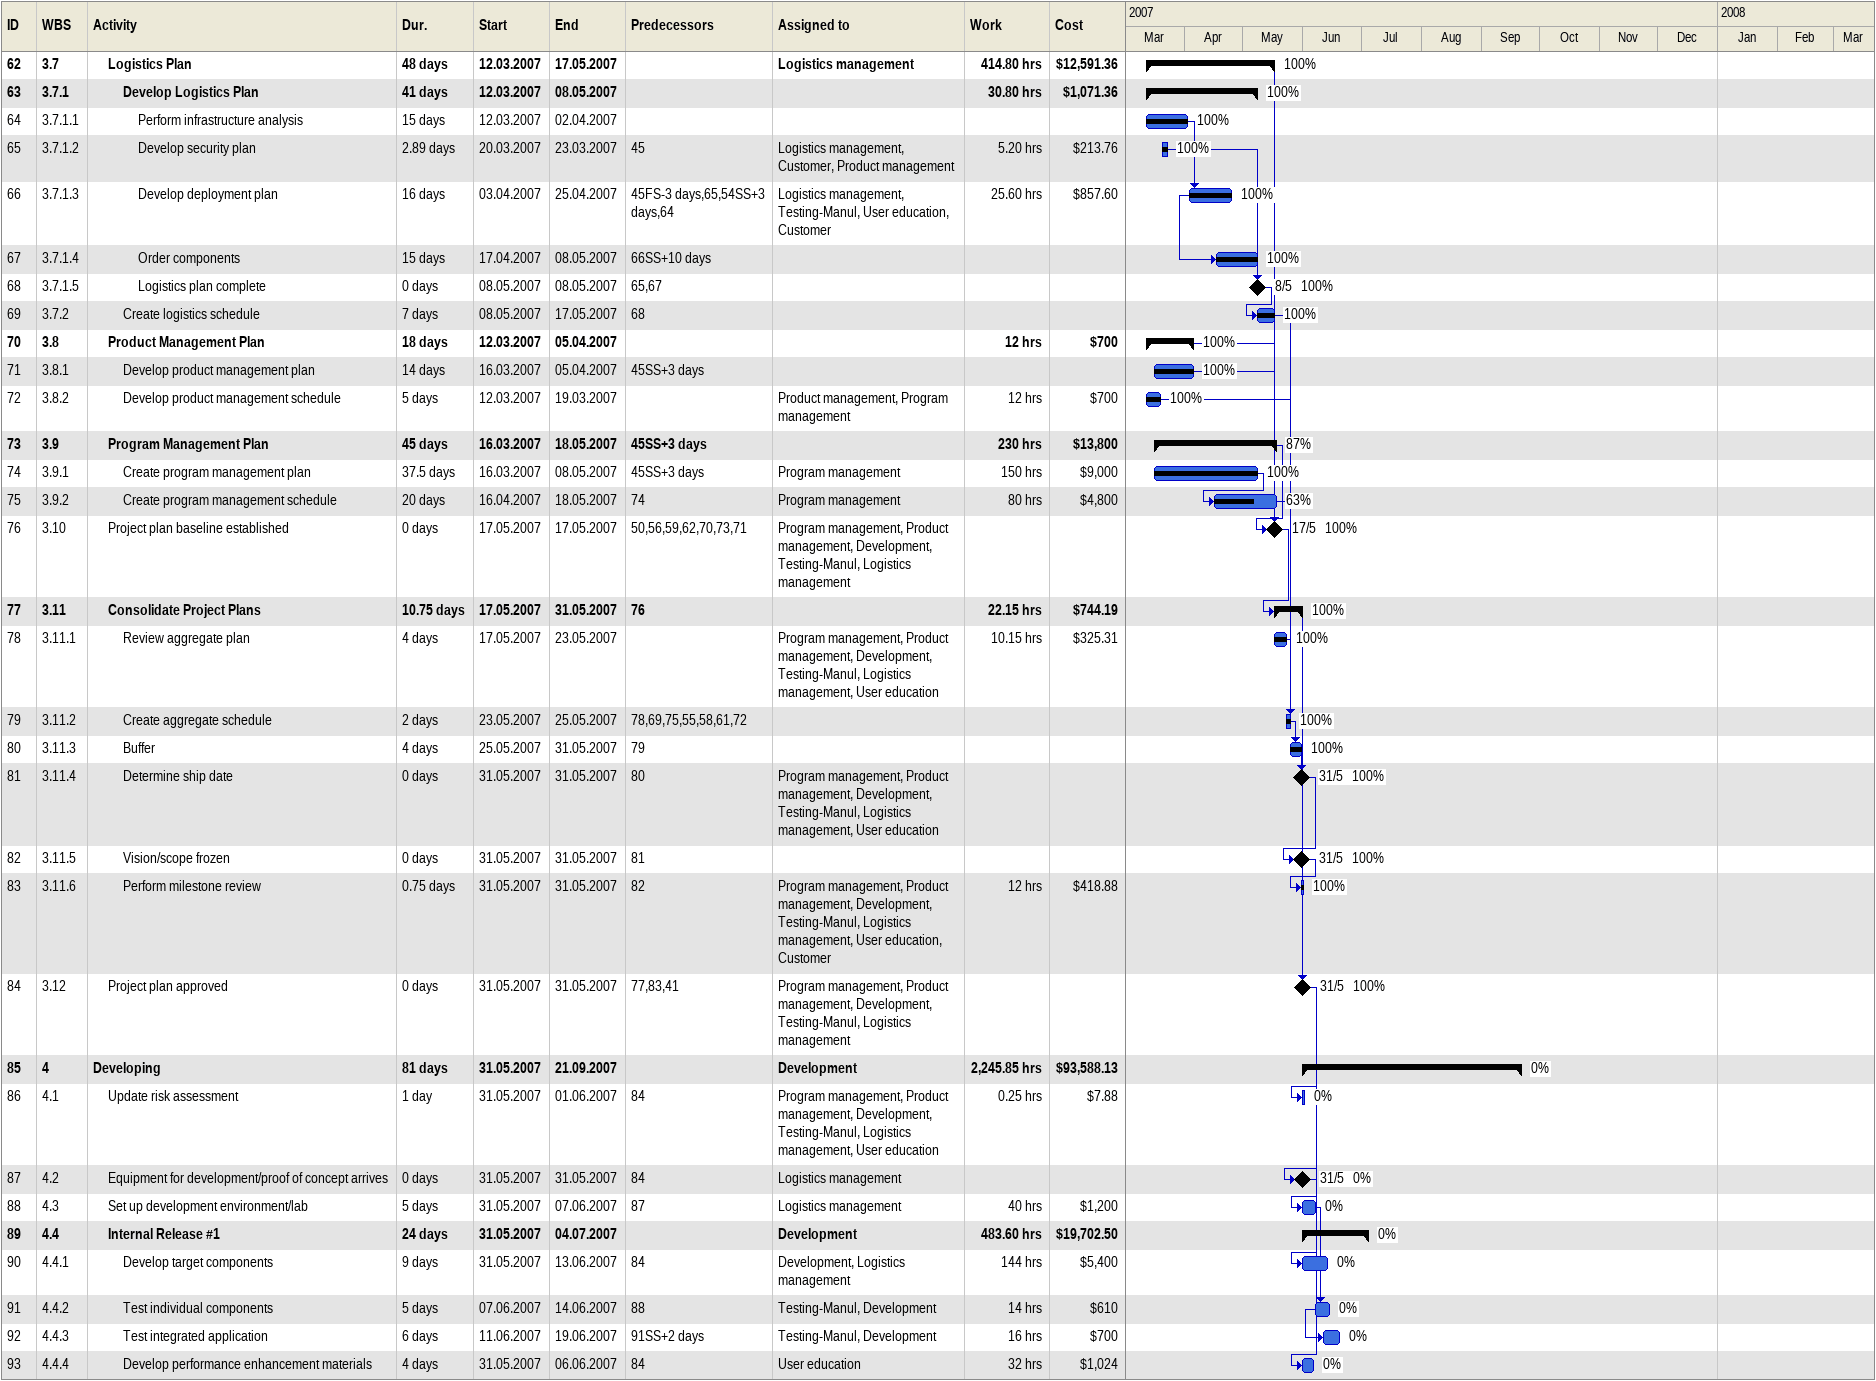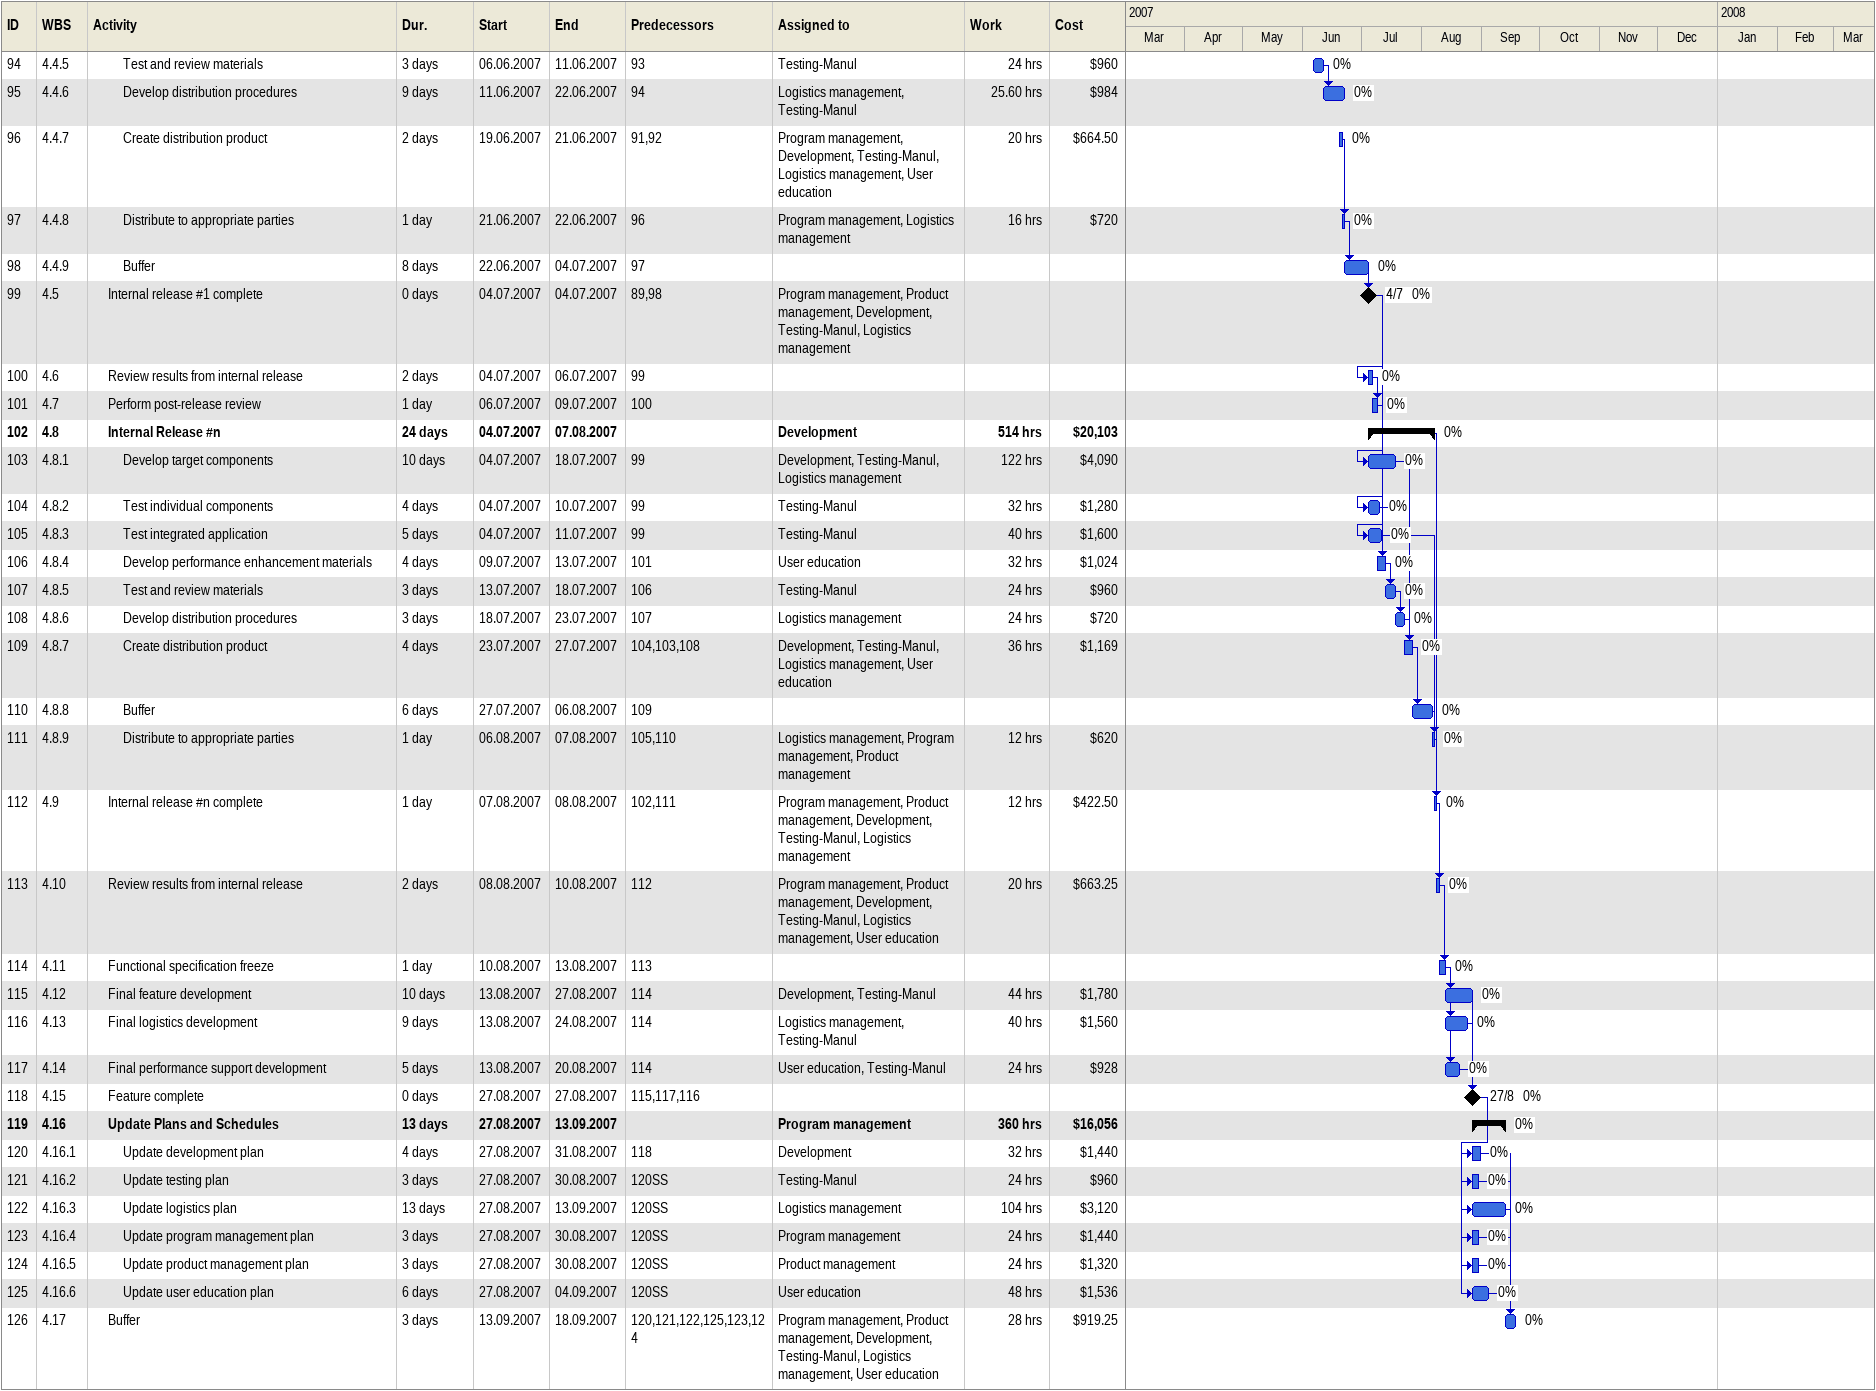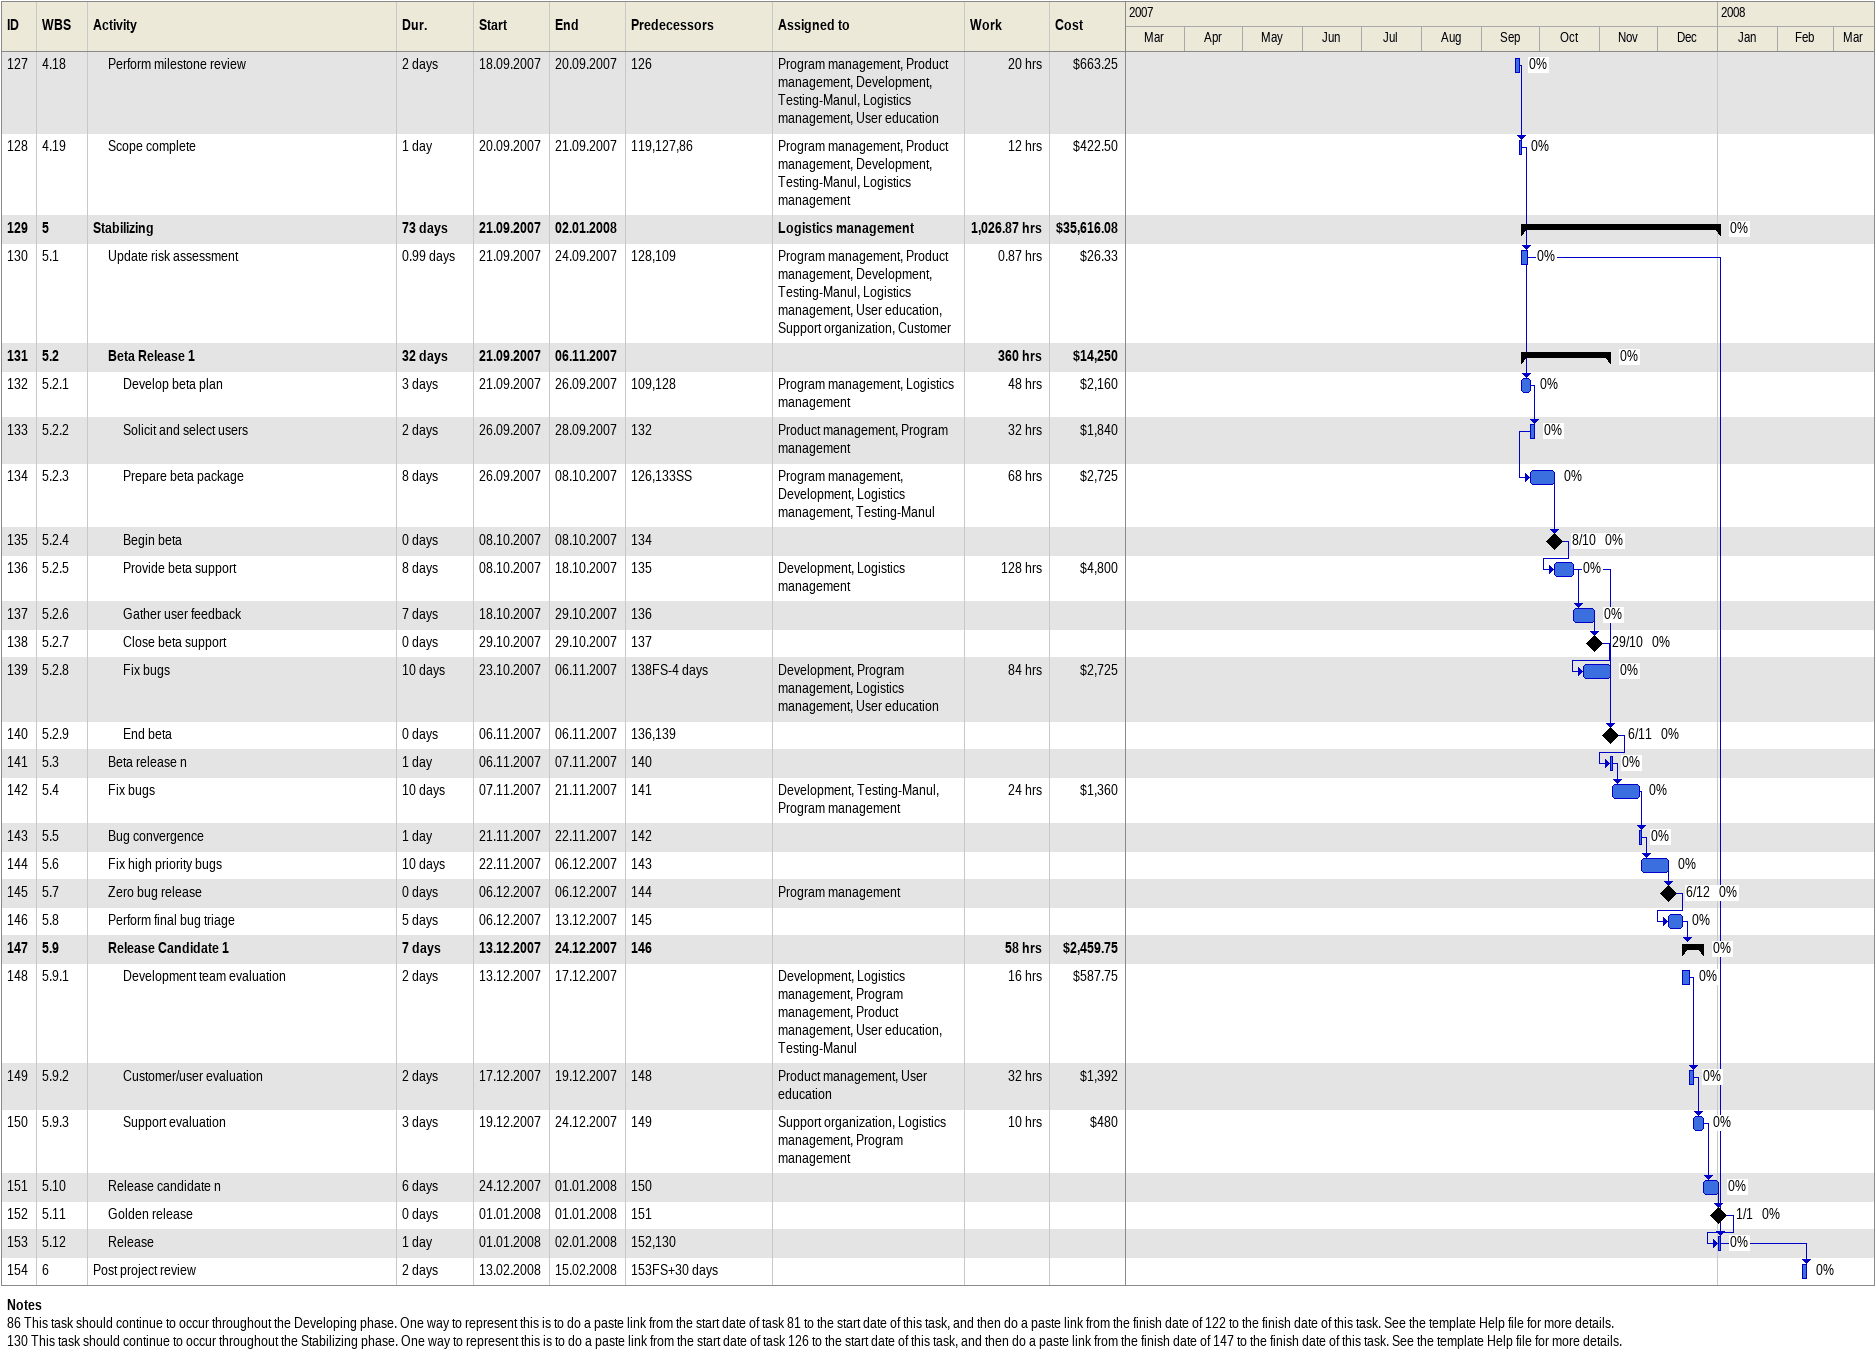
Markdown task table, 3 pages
| ID | WBS | Task | Duration | Start | Finish | Predecessors | Resources | % complete | Work (h) | Cost ($) |
|---|---|---|---|---|---|---|---|---|---|---|
| 62 | 3.7 | **Logistics Plan** | 48d | 2007-03-12 | 2007-05-17 |  | Logistics management | 100 | 414.80 | 12591.36 |
| 63 | 3.7.1 | **Develop Logistics Plan** | 41d | 2007-03-12 | 2007-05-08 |  |  | 100 | 30.80 | 1071.36 |
| 64 | 3.7.1.1 | Perform infrastructure analysis | 15d | 2007-03-12 | 2007-04-02 |  |  | 100 |  |  |
| 65 | 3.7.1.2 | Develop security plan | 2.89d | 2007-03-20 | 2007-03-23 | 45 | Logistics management, Customer, Product management | 100 | 5.20 | 213.76 |
| 66 | 3.7.1.3 | Develop deployment plan | 16d | 2007-04-03 | 2007-04-25 | 45FS-3d, 65, 54SS+3d, 64 | Logistics management, Testing-Manul, User education, Customer | 100 | 25.60 | 857.60 |
| 67 | 3.7.1.4 | Order components | 15d | 2007-04-17 | 2007-05-08 | 66SS+10d |  | 100 |  |  |
| 68 | 3.7.1.5 | Logistics plan complete | 0d | 2007-05-08 | 2007-05-08 | 65, 67 |  | 100 |  |  |
| 69 | 3.7.2 | Create logistics schedule | 7d | 2007-05-08 | 2007-05-17 | 68 |  | 100 |  |  |
| 70 | 3.8 | **Product Management Plan** | 18d | 2007-03-12 | 2007-04-05 |  |  | 100 | 12 | 700 |
| 71 | 3.8.1 | Develop product management plan | 14d | 2007-03-16 | 2007-04-05 | 45SS+3d |  | 100 |  |  |
| 72 | 3.8.2 | Develop product management schedule | 5d | 2007-03-12 | 2007-03-19 |  | Product management, Program management | 100 | 12 | 700 |
| 73 | 3.9 | **Program Management Plan** | 45d | 2007-03-16 | 2007-05-18 | 45SS+3d |  | 87 | 230 | 13800 |
| 74 | 3.9.1 | Create program management plan | 37.5d | 2007-03-16 | 2007-05-08 | 45SS+3d | Program management | 100 | 150 | 9000 |
| 75 | 3.9.2 | Create program management schedule | 20d | 2007-04-16 | 2007-05-18 | 74 | Program management | 63 | 80 | 4800 |
| 76 | 3.10 | Project plan baseline established | 0d | 2007-05-17 | 2007-05-17 | 50, 56, 59, 62, 70, 73, 71 | Program management, Product management, Development, Testing-Manul, Logistics management | 100 |  |  |
| 77 | 3.11 | **Consolidate Project Plans** | 10.75d | 2007-05-17 | 2007-05-31 | 76 |  | 100 | 22.15 | 744.19 |
| 78 | 3.11.1 | Review aggregate plan | 4d | 2007-05-17 | 2007-05-23 |  | Program management, Product management, Development, Testing-Manul, Logistics management, User education | 100 | 10.15 | 325.31 |
| 79 | 3.11.2 | Create aggregate schedule | 2d | 2007-05-23 | 2007-05-25 | 78, 69, 75, 55, 58, 61, 72 |  | 100 |  |  |
| 80 | 3.11.3 | Buffer | 4d | 2007-05-25 | 2007-05-31 | 79 |  | 100 |  |  |
| 81 | 3.11.4 | Determine ship date | 0d | 2007-05-31 | 2007-05-31 | 80 | Program management, Product management, Development, Testing-Manul, Logistics management, User education | 100 |  |  |
| 82 | 3.11.5 | Vision/scope frozen | 0d | 2007-05-31 | 2007-05-31 | 81 |  | 100 |  |  |
| 83 | 3.11.6 | Perform milestone review | 0.75d | 2007-05-31 | 2007-05-31 | 82 | Program management, Product management, Development, Testing-Manul, Logistics management, User education, Customer | 100 | 12 | 418.88 |
| 84 | 3.12 | Project plan approved | 0d | 2007-05-31 | 2007-05-31 | 77, 83, 41 | Program management, Product management, Development, Testing-Manul, Logistics management | 100 |  |  |
| 85 | 4 | **Developing** | 81d | 2007-05-31 | 2007-09-21 |  | Development | 0 | 2245.85 | 93588.13 |
| 86 | 4.1 | Update risk assessment | 1d | 2007-05-31 | 2007-06-01 | 84 | Program management, Product management, Development, Testing-Manul, Logistics management, User education | 0 | 0.25 | 7.88 |
| 87 | 4.2 | Equipment for development/proof of concept arrives | 0d | 2007-05-31 | 2007-05-31 | 84 | Logistics management | 0 |  |  |
| 88 | 4.3 | Set up development environment/lab | 5d | 2007-05-31 | 2007-06-07 | 87 | Logistics management | 0 | 40 | 1200 |
| 89 | 4.4 | **Internal Release #1** | 24d | 2007-05-31 | 2007-07-04 |  | Development | 0 | 483.60 | 19702.50 |
| 90 | 4.4.1 | Develop target components | 9d | 2007-05-31 | 2007-06-13 | 84 | Development, Logistics management | 0 | 144 | 5400 |
| 91 | 4.4.2 | Test individual components | 5d | 2007-06-07 | 2007-06-14 | 88 | Testing-Manul, Development | 0 | 14 | 610 |
| 92 | 4.4.3 | Test integrated application | 6d | 2007-06-11 | 2007-06-19 | 91SS+2d | Testing-Manul, Development | 0 | 16 | 700 |
| 93 | 4.4.4 | Develop performance enhancement materials | 4d | 2007-05-31 | 2007-06-06 | 84 | User education | 0 | 32 | 1024 |
| 94 | 4.4.5 | Test and review materials | 3d | 2007-06-06 | 2007-06-11 | 93 | Testing-Manul | 0 | 24 | 960 |
| 95 | 4.4.6 | Develop distribution procedures | 9d | 2007-06-11 | 2007-06-22 | 94 | Logistics management, Testing-Manul | 0 | 25.60 | 984 |
| 96 | 4.4.7 | Create distribution product | 2d | 2007-06-19 | 2007-06-21 | 91, 92 | Program management, Development, Testing-Manul, Logistics management, User education | 0 | 20 | 664.50 |
| 97 | 4.4.8 | Distribute to appropriate parties | 1d | 2007-06-21 | 2007-06-22 | 96 | Program management, Logistics management | 0 | 16 | 720 |
| 98 | 4.4.9 | Buffer | 8d | 2007-06-22 | 2007-07-04 | 97 |  | 0 |  |  |
| 99 | 4.5 | Internal release #1 complete | 0d | 2007-07-04 | 2007-07-04 | 89, 98 | Program management, Product management, Development, Testing-Manul, Logistics management | 0 |  |  |
| 100 | 4.6 | Review results from internal release | 2d | 2007-07-04 | 2007-07-06 | 99 |  | 0 |  |  |
| 101 | 4.7 | Perform post-release review | 1d | 2007-07-06 | 2007-07-09 | 100 |  | 0 |  |  |
| 102 | 4.8 | **Internal Release #n** | 24d | 2007-07-04 | 2007-08-07 |  | Development | 0 | 514 | 20103 |
| 103 | 4.8.1 | Develop target components | 10d | 2007-07-04 | 2007-07-18 | 99 | Development, Testing-Manul, Logistics management | 0 | 122 | 4090 |
| 104 | 4.8.2 | Test individual components | 4d | 2007-07-04 | 2007-07-10 | 99 | Testing-Manul | 0 | 32 | 1280 |
| 105 | 4.8.3 | Test integrated application | 5d | 2007-07-04 | 2007-07-11 | 99 | Testing-Manul | 0 | 40 | 1600 |
| 106 | 4.8.4 | Develop performance enhancement materials | 4d | 2007-07-09 | 2007-07-13 | 101 | User education | 0 | 32 | 1024 |
| 107 | 4.8.5 | Test and review materials | 3d | 2007-07-13 | 2007-07-18 | 106 | Testing-Manul | 0 | 24 | 960 |
| 108 | 4.8.6 | Develop distribution procedures | 3d | 2007-07-18 | 2007-07-23 | 107 | Logistics management | 0 | 24 | 720 |
| 109 | 4.8.7 | Create distribution product | 4d | 2007-07-23 | 2007-07-27 | 104, 103, 108 | Development, Testing-Manul, Logistics management, User education | 0 | 36 | 1169 |
| 110 | 4.8.8 | Buffer | 6d | 2007-07-27 | 2007-08-06 | 109 |  | 0 |  |  |
| 111 | 4.8.9 | Distribute to appropriate parties | 1d | 2007-08-06 | 2007-08-07 | 105, 110 | Logistics management, Program management, Product management | 0 | 12 | 620 |
| 112 | 4.9 | Internal release #n complete | 1d | 2007-08-07 | 2007-08-08 | 102, 111 | Program management, Product management, Development, Testing-Manul, Logistics management | 0 | 12 | 422.50 |
| 113 | 4.10 | Review results from internal release | 2d | 2007-08-08 | 2007-08-10 | 112 | Program management, Product management, Development, Testing-Manul, Logistics management, User education | 0 | 20 | 663.25 |
| 114 | 4.11 | Functional specification freeze | 1d | 2007-08-10 | 2007-08-13 | 113 |  | 0 |  |  |
| 115 | 4.12 | Final feature development | 10d | 2007-08-13 | 2007-08-27 | 114 | Development, Testing-Manul | 0 | 44 | 1780 |
| 116 | 4.13 | Final logistics development | 9d | 2007-08-13 | 2007-08-24 | 114 | Logistics management, Testing-Manul | 0 | 40 | 1560 |
| 117 | 4.14 | Final performance support development | 5d | 2007-08-13 | 2007-08-20 | 114 | User education, Testing-Manul | 0 | 24 | 928 |
| 118 | 4.15 | Feature complete | 0d | 2007-08-27 | 2007-08-27 | 115, 117, 116 |  | 0 |  |  |
| 119 | 4.16 | **Update Plans and Schedules** | 13d | 2007-08-27 | 2007-09-13 |  | Program management | 0 | 360 | 16056 |
| 120 | 4.16.1 | Update development plan | 4d | 2007-08-27 | 2007-08-31 | 118 | Development | 0 | 32 | 1440 |
| 121 | 4.16.2 | Update testing plan | 3d | 2007-08-27 | 2007-08-30 | 120SS | Testing-Manul | 0 | 24 | 960 |
| 122 | 4.16.3 | Update logistics plan | 13d | 2007-08-27 | 2007-09-13 | 120SS | Logistics management | 0 | 104 | 3120 |
| 123 | 4.16.4 | Update program management plan | 3d | 2007-08-27 | 2007-08-30 | 120SS | Program management | 0 | 24 | 1440 |
| 124 | 4.16.5 | Update product management plan | 3d | 2007-08-27 | 2007-08-30 | 120SS | Product management | 0 | 24 | 1320 |
| 125 | 4.16.6 | Update user education plan | 6d | 2007-08-27 | 2007-09-04 | 120SS | User education | 0 | 48 | 1536 |
| 126 | 4.17 | Buffer | 3d | 2007-09-13 | 2007-09-18 | 120, 121, 122, 125, 123, 124 | Program management, Product management, Development, Testing-Manul, Logistics management, User education | 0 | 28 | 919.25 |
| 127 | 4.18 | Perform milestone review | 2d | 2007-09-18 | 2007-09-20 | 126 | Program management, Product management, Development, Testing-Manul, Logistics management, User education | 0 | 20 | 663.25 |
| 128 | 4.19 | Scope complete | 1d | 2007-09-20 | 2007-09-21 | 119, 127, 86 | Program management, Product management, Development, Testing-Manul, Logistics management | 0 | 12 | 422.50 |
| 129 | 5 | **Stabilizing** | 73d | 2007-09-21 | 2008-01-02 |  | Logistics management | 0 | 1026.87 | 35616.08 |
| 130 | 5.1 | Update risk assessment | 0.99d | 2007-09-21 | 2007-09-24 | 128, 109 | Program management, Product management, Development, Testing-Manul, Logistics management, User education, Support organization, Customer | 0 | 0.87 | 26.33 |
| 131 | 5.2 | **Beta Release 1** | 32d | 2007-09-21 | 2007-11-06 |  |  | 0 | 360 | 14250 |
| 132 | 5.2.1 | Develop beta plan | 3d | 2007-09-21 | 2007-09-26 | 109, 128 | Program management, Logistics management | 0 | 48 | 2160 |
| 133 | 5.2.2 | Solicit and select users | 2d | 2007-09-26 | 2007-09-28 | 132 | Product management, Program management | 0 | 32 | 1840 |
| 134 | 5.2.3 | Prepare beta package | 8d | 2007-09-26 | 2007-10-08 | 126, 133SS | Program management, Development, Logistics management, Testing-Manul | 0 | 68 | 2725 |
| 135 | 5.2.4 | Begin beta | 0d | 2007-10-08 | 2007-10-08 | 134 |  | 0 |  |  |
| 136 | 5.2.5 | Provide beta support | 8d | 2007-10-08 | 2007-10-18 | 135 | Development, Logistics management | 0 | 128 | 4800 |
| 137 | 5.2.6 | Gather user feedback | 7d | 2007-10-18 | 2007-10-29 | 136 |  | 0 |  |  |
| 138 | 5.2.7 | Close beta support | 0d | 2007-10-29 | 2007-10-29 | 137 |  | 0 |  |  |
| 139 | 5.2.8 | Fix bugs | 10d | 2007-10-23 | 2007-11-06 | 138FS-4d | Development, Program management, Logistics management, User education | 0 | 84 | 2725 |
| 140 | 5.2.9 | End beta | 0d | 2007-11-06 | 2007-11-06 | 136, 139 |  | 0 |  |  |
| 141 | 5.3 | Beta release n | 1d | 2007-11-06 | 2007-11-07 | 140 |  | 0 |  |  |
| 142 | 5.4 | Fix bugs | 10d | 2007-11-07 | 2007-11-21 | 141 | Development, Testing-Manul, Program management | 0 | 24 | 1360 |
| 143 | 5.5 | Bug convergence | 1d | 2007-11-21 | 2007-11-22 | 142 |  | 0 |  |  |
| 144 | 5.6 | Fix high priority bugs | 10d | 2007-11-22 | 2007-12-06 | 143 |  | 0 |  |  |
| 145 | 5.7 | Zero bug release | 0d | 2007-12-06 | 2007-12-06 | 144 | Program management | 0 |  |  |
| 146 | 5.8 | Perform final bug triage | 5d | 2007-12-06 | 2007-12-13 | 145 |  | 0 |  |  |
| 147 | 5.9 | **Release Candidate 1** | 7d | 2007-12-13 | 2007-12-24 | 146 |  | 0 | 58 | 2459.75 |
| 148 | 5.9.1 | Development team evaluation | 2d | 2007-12-13 | 2007-12-17 |  | Development, Logistics management, Program management, Product management, User education, Testing-Manul | 0 | 16 | 587.75 |
| 149 | 5.9.2 | Customer/user evaluation | 2d | 2007-12-17 | 2007-12-19 | 148 | Product management, User education | 0 | 32 | 1392 |
| 150 | 5.9.3 | Support evaluation | 3d | 2007-12-19 | 2007-12-24 | 149 | Support organization, Logistics management, Program management | 0 | 10 | 480 |
| 151 | 5.10 | Release candidate n | 6d | 2007-12-24 | 2008-01-01 | 150 |  | 0 |  |  |
| 152 | 5.11 | Golden release | 0d | 2008-01-01 | 2008-01-01 | 151 |  | 0 |  |  |
| 153 | 5.12 | Release | 1d | 2008-01-01 | 2008-01-02 | 152, 130 |  | 0 |  |  |
| 154 | 6 | Post project review | 2d | 2008-02-13 | 2008-02-15 | 153FS+30d |  | 0 |  |  |

Notes
- 86: This task should continue to occur throughout the Developing phase. One way to represent this is to do a paste link from the start date of task 81 to the start date of this task, and then do a paste link from the finish date of 122 to the finish date of this task. See the template Help file for more details.
- 130: This task should continue to occur throughout the Stabilizing phase. One way to represent this is to do a paste link from the start date of task 126 to the start date of this task, and then do a paste link from the finish date of 147 to the finish date of this task. See the template Help file for more details.
